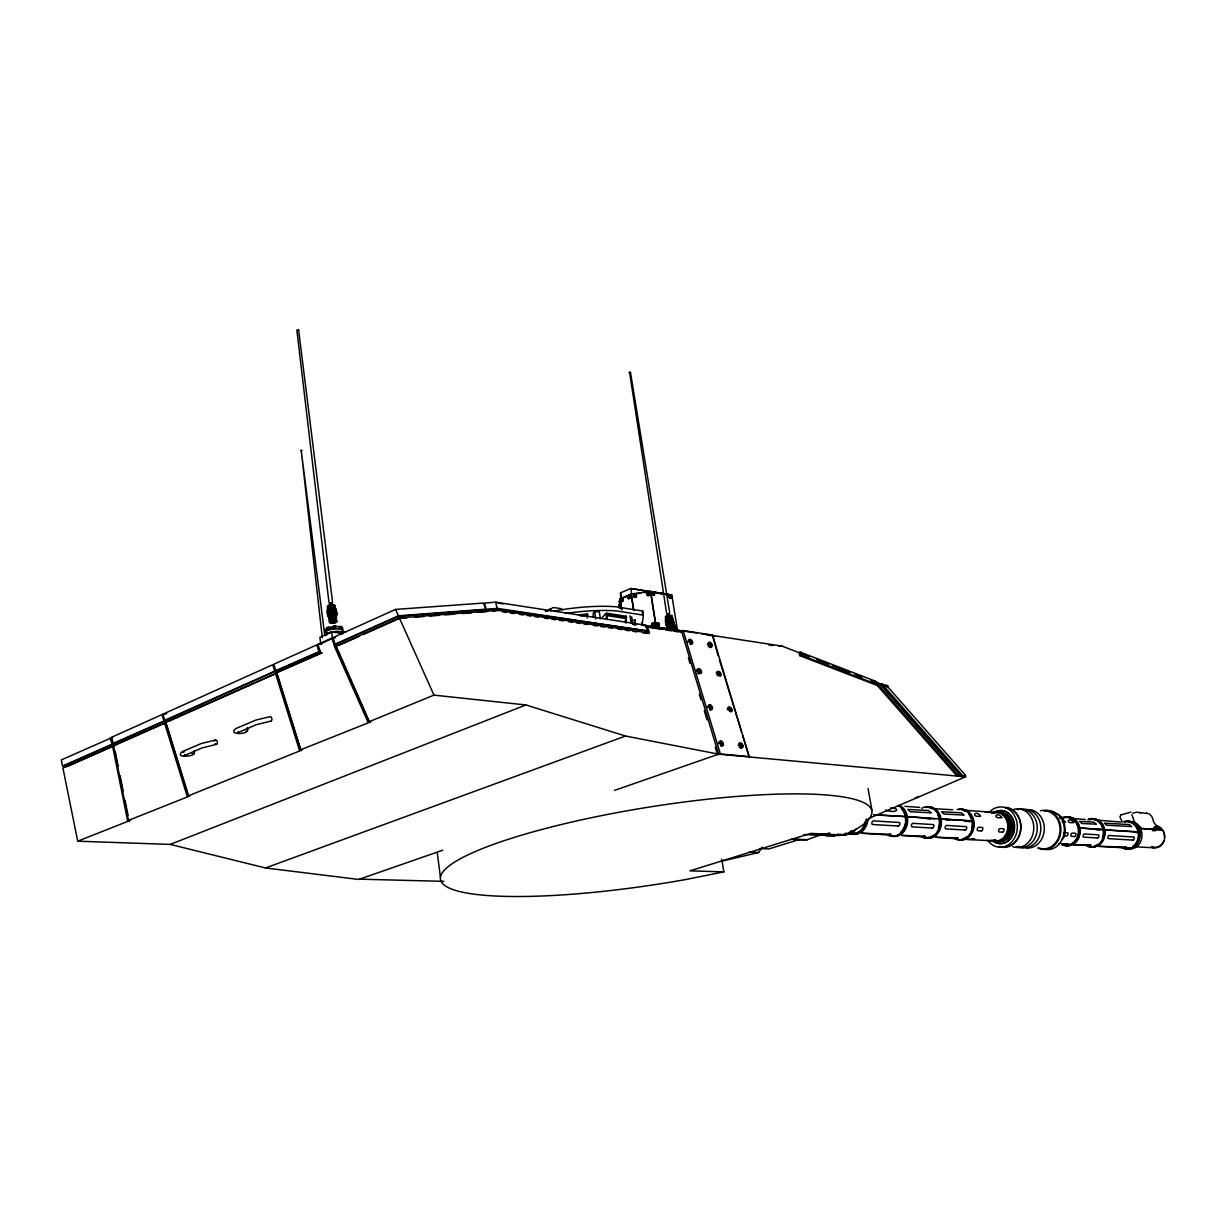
<?xml version="1.0" encoding="UTF-8"?>
<svg xmlns="http://www.w3.org/2000/svg" width="1226" height="1226" viewBox="0 0 1226 1226"><rect width="100%" height="100%" fill="white"/><g stroke="black" fill="none" stroke-linecap="round" stroke-linejoin="round"><path stroke-width="1.5" d="M654.623 594.993L653.014 595.529L652.002 592.802L653.611 595.284L654.623 593.476L653.611 592.25L652.002 592.802M620.433 600.878L621.536 598.257L623.16 599.054L623.145 600.725C622.072 603.115 619.084 599.545 622.072 601.675M620.678 599.361L621.582 601.261L622.364 599.162L620.678 599.361L622.103 598.349M621.015 600.97L620.463 599.223M621.536 598.257L622.563 600.633L621.49 601.583M627.574 597.905L628.677 595.284L630.302 596.081L630.287 597.752C628.586 599.575 627.16 598.104 628.172 596.342L629.245 595.376M629.214 598.717L627.789 597.706L628.769 595.637L629.597 597.522L628.739 598.288M627.911 596.403L627.789 597.706M628.677 595.284L629.72 597.66L628.631 598.61M587.223 618.073L587.438 613.981L578.396 614.977M654.224 623.881L652.922 625.75L651.818 624.984L653.136 622.808L654.531 623.743L654.393 625.597L652.876 626.287L651.466 625.367L651.619 623.513L653.136 622.808M648.293 592.602L649.397 593.323L648.094 595.192L647.083 593.139L649.703 593.185L648.309 592.265C646.117 592.71 645.964 594.932 648.048 595.729L649.596 594.794L648.048 595.729M649.565 595.039L649.703 593.185M619.498 604.28L620.54 604.157L620.264 601.552L619.437 601.675L620.157 608.111L620.004 598.64L621.873 609.537M636.371 596.786L636.509 594.932L635.114 594.012L633.597 594.717L633.444 596.556L634.853 597.476L636.386 596.541L634.853 597.476M633.781 596.219L633.873 594.901L636.202 595.085L634.884 596.939L633.781 596.173L634.899 596.909M626.026 623.222L626.348 616.295L606.487 613.199L602.288 617.291M606.242 619.237L606.487 613.199M606.993 619.345L607.33 615.651L625.704 618.502L625.367 622.164M633.811 610.395L631.283 593.966L650.439 591.422L656.171 627.804M633.597 594.717L635.083 594.273M593.032 616.509L593.384 613L594.625 611.805L599.284 611.621L600.372 618.778M642.317 614.441L642.685 611.054L615.973 606.778A78.541 21.501 -8.3 0 0 553.6 611.192M646.991 594.457L648.11 595.146M642.685 611.054L643.328 615.145L642.179 625.291L641.765 622.593M650.439 591.422L671.802 595.039L677.564 630.961M651.466 625.367L654.393 625.597M654.531 623.743L653.106 623.053M634.378 624.831L635.267 620.004L633.49 620.233M634.869 624.448L635.267 620.004M634.792 624.8L635.451 621.23M666.53 612.847L629.566 372.229L630.486 372.382L669.641 612.356M630.455 372.489L628.969 372.612M238.319 731.6L237.384 732.872L256.525 724.627L271.038 721.041M762.327 847.074L758.664 852.514L720.949 861.357M184.835 754.526L183.885 755.783L202.137 747.906L216.573 744.305M740.504 748.044L742.619 745.868L740.228 743.37L738.665 744.289L741.684 743.983M738.113 745.561L740.228 743.37M720.903 746.174L723.034 743.967L720.612 741.439L719.034 742.358M718.482 743.646L720.612 741.439M731.631 709.961L731.079 711.203L729.623 710.574L729.24 707.463L731.631 709.961L730.068 710.881M709.931 709.885L712.045 707.693L709.639 705.18L708.076 706.115M707.509 707.356L709.639 705.18M668.844 614.257C671.909 612.326 664.615 614.64 667.572 614.042M717.808 673.043L718.359 671.833L719.815 672.492L720.183 675.541L717.808 673.043L716.26 673.978M671.296 623.344L668.247 623.007L671.128 622.272M700.582 672.936L699.096 672.277L697.563 673.227L699.035 673.886L701.149 671.725L698.743 669.197L697.211 670.147M696.644 671.358L698.743 669.197M709.731 647.343L711.816 645.213L709.456 642.715L707.923 643.665M707.371 644.83L709.456 642.715M690.146 644.462L692.246 642.317L689.855 639.788L688.322 640.754M687.74 641.934L689.855 639.788M322.3 637.689L301.182 450.187L324.767 635.375M301.933 450.448L300.569 450.647M1154.141 827.596L1155.796 827.243L1155.597 828.577C1151.229 827.688 1159.306 827.734 1159.137 828.086L1158.463 828.776L1154.417 827.489L1156.256 827.887M1154.892 828.148L1155.796 827.243M1158.233 828.362L1157.237 827.673L1157.957 827.014M1157.758 828.347L1158.662 827.443M851.932 830.492L845.679 835.044L838.584 834.584M856.392 828.73L853.189 832.193L849.327 834.232L845.189 834.63M329.779 603.422L331.265 603.008M330.192 612.479L331.342 611.943M333.242 610.012L331.051 609.475L330.53 610.425M330.775 617.214L333.702 616.601M333.824 614.747L330.468 614.931M1159.137 828.086L1157.298 827.703M1155.597 828.577L1155.091 826.814M334.315 622.302C336.414 621.107 330.714 621.184 331.587 622.456M668.109 622.118L670.745 621.567M742.573 735.293L749.224 756.963L712.459 635.037L683.097 630.532L680.645 632.233M683.28 631.129L646.363 626.486M690.713 643.282L692.246 642.317M712.459 635.037L718.221 655.818M709.379 644.324L710.911 643.374M708.276 646.684L709.808 645.734L711.264 646.393M710.283 646.163L711.816 645.213M698.697 670.806L700.23 669.856M716.812 672.783L718.359 671.833M793.758 840.193L807.152 839.733L824.255 833.527M717.179 675.832L718.712 674.898M700.935 633.673L782.096 646.117L799.122 652.692L800.149 652.079L874.858 680.966L879.67 683.801L961.107 776.426L958.012 775.506L874.858 680.966M710.498 708.628L712.045 707.693M799.689 655.619L800.716 655.006L878.352 684.936L877.341 685.518L799.689 655.619L799.122 652.692M727.692 708.383L729.24 707.463M727.156 709.624L728.704 708.705M721.455 744.887L723.034 743.967M715.325 747.247L717.516 754.542L720.367 753.959L749.76 756.657M739.048 747.446L742.082 747.14M741.04 746.787L742.619 745.868M965.383 775.184L887.93 686.989L881.755 683.633L880.743 684.215L961.858 776.487L965.383 775.184L965.49 776.824L868.621 818.524M1085.286 819.535L1070.375 818.309M836.377 834.645L833.68 836.101L826.554 835.519M838.569 834.094L831.55 835.948M841.159 834.232L834.155 836.071M829.864 832.96L822.83 834.829M846.017 833.052L841.986 835.197L837.664 835.611M958.012 775.506L956.985 776.043L877.341 685.518M1120.84 822.064L1096.228 820.01M331.602 603.544L332.629 602.87L330.223 602.702M329.825 607.529L333.181 607.544M330.79 615.437L332.966 614.992M327.158 627.651L327.649 628.831L327.158 627.651L328.813 627.298L329.288 628.494M327.281 628.601L328.92 628.248L328.813 627.298M327.526 627.881L329.166 627.528M333.656 626.149C336.077 625.03 336.368 627.467 333.763 627.099L333.656 626.149L335.663 626.026M331.771 620.019L331.786 620.816M333.993 619.682C336.322 618.226 329.304 618.915 331.679 619.927M341.487 626.639L339.479 626.747L341.487 626.639L341.594 627.589M331.71 632.018L319.925 637.351L320.691 643.727L332.491 638.409L331.71 632.018L342.621 633.428A8.337 2.345 -6.5 0 0 334.56 631.651A8.858 2.483 -6.5 0 0 325.947 635.359M112.531 737.347L61.3 759.936L62.526 766.035L68.12 765.239M166.322 720.106L164.79 720.306L162.905 714.176L272.77 664.707L274.762 671.112L276.279 670.959M301.06 750.404L276.938 673.059L165.418 722.298L188.13 795.919L302.117 749.975L300.493 749.852L276.448 672.752L322.177 652.876L320.66 653.014L317.948 644.355L331.909 638.072L335.602 637.735M484.515 609.782L485.894 609.184L483.381 603.069L395.554 609.414L332.982 637.581L335.05 644.156L336.552 644.002M62.526 766.035L113.466 743.738L111.643 737.761M163.855 720.719L161.97 714.605L110.999 737.546L112.838 743.538L165.372 720.536M164.79 720.306L274.762 671.112M318.821 651.404L316.783 644.891L273.796 664.247L275.789 670.653L320.338 651.251L65.116 765.361L65.514 767.353M335.05 644.156L398.419 615.804L485.894 609.184M114.079 745.699L62.94 768.028L77.713 841.189L170.215 844.408L265.506 867.962L358.697 879.456L442.709 850.216M188.13 795.919L189.739 795.996L128.5 820.363L113.451 745.5L166 722.528M276.448 672.752L320.66 653.014M300.493 749.852L370.727 721.853L369.072 721.731L335.725 646.301L399.37 617.904L497.741 610.349L649.504 633.06L647.589 626.593L646.516 627.038M67.246 766.587L164.299 723.294M168.682 721.332L276.938 673.059M338.958 645.382L359.708 636.125M363.157 634.593L399.461 618.394L398.527 616.31L335.48 644.493L369.624 722.313M485.128 609.736L497.204 608.341L647.527 630.961L645.826 625.229L495.534 602.181L484.5 603.1L486.155 609.276M397.055 616.417L495.856 608.924L497.204 608.341L495.534 602.181L502.844 603.974M492.607 611.222L497.741 610.349M545.294 611.161L547.286 611.054M620.862 601.644L620.509 592.832L630.838 588.495L663.68 593.782M620.004 598.64L631.267 594.043M653.611 592.25L654.01 595.238M652.722 594.043L652.814 592.802L652.002 594.319M653.611 594.978L654.408 593.537L652.722 592.848M668.89 595.667L669.886 598.38L668.89 595.667L670.484 595.131L671.465 596.342L670.867 598.089L670.484 595.131M670.699 595.499L671.802 595.039M668.89 597.169L669.702 596.863M670.392 597.874L671.281 597.598L670.484 595.438L669.595 596.909M77.713 841.189L130.079 820.455L129.174 820.822M369.072 721.731L433.958 695.127L525.923 704.95L625.505 736.029L718.635 754.159L614.471 790.418M625.045 616.831L626.348 616.295M642.102 624.969L697.257 633.106M659.465 625.505L657.841 626.057L656.83 623.314L658.454 622.762L659.465 623.973L658.852 625.75L659.465 623.973M658.454 622.762L656.83 623.314M656.83 624.846L658.454 623.069L659.251 625.245L658.454 625.505M659.144 625.291L659.144 624.08M657.841 626.057L657.442 623.069M647.527 630.961L495.856 608.924M673.733 625.934L674.729 628.662L673.733 625.934L675.327 625.383L676.323 626.578L675.725 628.34L675.327 625.383M673.733 627.451L674.545 625.934L676.124 626.655L676.032 627.896L676.016 626.685M668.584 623.344L669.488 623.053M1120.702 815.014L1119.936 816.991L1122.28 821.972M671.189 627.053C673.702 625.383 666.07 627.237 670.147 627.268M670.254 627.835L669.028 628.463L669.978 629.367M170.215 844.408L525.923 704.95M265.506 867.962L625.505 736.029M676.124 627.85L674.453 627.191M674.729 628.662L676.338 628.095M799.49 839.473L768.932 848.928L759.553 848.515M669.886 598.38L671.48 597.844M1120.932 814.922L1130.832 812.118M1132.686 813.236L1136.533 812.179L1147.521 813.574L1146.54 813.007M1138.28 826.048L1141.36 828.531L1161.512 829.818L1156.792 825.788A12.781 10.406 34.1 0 1 1153.528 821.681A23.585 19.095 35.2 0 0 1151.674 816.301L1148.869 813.558M1141.36 828.531L1161.512 829.818M331.802 606.242C335.663 603.866 323.955 606.18 333.028 606.288M331.955 607.498L333.104 606.793L329.779 607.483M332.108 608.755L333.257 608.05L329.932 608.755M331.005 613.674C338.33 612.893 327.924 612.019 331.449 613.628M331.572 618.425C338.759 616.632 325.825 618.21 334.529 618.44M333.886 623.406L335.035 622.701L331.71 623.406M668.522 616.969L667.695 617.812M668.691 618.088L667.48 618.701L668.936 619.712M668.921 619.482L667.695 620.095L670.101 620.157M669.044 620.264L667.94 621.015M670.239 624.402C672.997 622.517 664.844 624.984 671.587 624.57M670.162 627.237L668.936 627.85L669.764 628.095M1058.758 844.04L1059.862 843.442M215.638 740.014L201.524 743.446L182.49 751.523C174.046 758.204 192.589 756.519 193.585 754.128M270.088 716.643L255.897 720.045L236.02 728.489C227.392 734.91 245.66 734.343 246.993 731.309M183.839 751.768L182.674 751.906L183.793 752.136M723.83 871.885L685.119 879.655A218.55 38.757 -9 0 1 440.793 875.808A218.55 38.757 -9 0 1 713.057 798.632A218.55 38.757 -9 0 1 849.082 833.19L844.438 835.151L810.754 833.373L689.901 870.843L723.83 871.885L721.777 859.165M931.27 808.547L952.602 809.742M985.26 812.271L987.053 812.072M993.642 813.053A16.566 13.823 -87.7 0 1 1011.542 816.485A16.566 13.823 -87.7 0 1 1010.898 838.232A16.566 13.823 -87.7 0 1 992.799 840.745L995.987 840.071L989.489 840.561M333.074 620.984L331.526 621.934M668.875 615.774L667.113 616.479L668.998 616.617M668.967 616.28L667.205 616.985L668.538 617.199M331.863 610.962L330.085 611.575L331.878 612.019M297.749 330.422L298.592 329.932L296.861 330.192L328.905 601.951M65.116 765.361L68.84 764.825M633.566 594.104L640.815 593.139M644.432 592.664L649.872 591.943L655.082 592.832M619.283 601.292L620.264 601.552M620.494 603.223L619.697 604.265M619.176 605.843L619.789 604.663L620.249 607.973L619.421 608.081M619.973 605.383L619.145 605.491L619.513 607.713M619.789 604.663L619.222 607.36L620.203 607.039M113.451 745.5L114.968 745.301M112.838 743.538L114.37 743.339M1140.532 812.93L1140.364 813.144M165.418 722.298L166.935 722.114M162.905 714.176L166.69 713.731M583.668 614.916L587.285 614.517M580.388 616.034L587.622 615.237L587.438 613.981M964.555 810.616L969.414 810.953M275.789 670.653L277.306 670.499M335.725 646.301L337.242 646.163L334.637 646.792L331.909 638.072M317.948 644.355L321.748 644.002M829.389 835.197L825.052 835.596L820.838 834.186M831.473 835.32L827.152 835.718L822.937 834.308M397.99 618.517L407.063 617.812M414.664 617.23L424.181 616.494M429.882 616.05L439.383 615.329M445.084 614.885L454.585 614.149M462.187 613.567L471.688 612.831M477.389 612.402L486.891 611.667M327.051 629.474L328.047 629.413M670.193 620.754L667.925 621.49L668.737 621.735M331.587 608.694L332.752 608.694M332.154 613.429L333.947 613.69M333.058 615.682L330.668 616.326L331.832 616.785M331.235 602.794L329.074 603.422M1141.498 832.025L1106.741 829.956M971.544 839.58L974.716 838.906L968.111 839.396M1059.785 818.278L1062.819 817.527L1059.509 817.252M443.904 881.356L359.54 879.165M749.117 852.116L758.664 852.514M791.904 838.982L807.152 839.733M804.026 834.523L821.144 835.412M1133.943 846.706L1154.218 847.825M962.058 839.182L993.857 840.913A14.298 11.923 -87.6 0 0 1007.757 825.221A14.298 11.923 -87.6 0 0 991.681 813.482M1061.67 840.101L1063.8 837.527A19.555 16.582 -88 0 0 1059.31 815.121L1056.352 813.497M1063.463 835.825L1066.559 836.009A1.701 0.889 -71.4 0 0 1067.877 834.446A1.701 0.889 -71.4 0 0 1067.386 832.76L1064.306 832.561A1.701 0.889 -71.3 0 0 1063.54 833.006M905.983 816.577L874.015 814.708M937.737 818.646L939.79 818.784M1103.722 829.542L1079.125 827.933L1078.742 826.033A14.145 12.076 -88.2 0 0 1066.206 817.144M906.06 816.685L874.092 814.815M939.867 818.891L906.428 816.593L935.132 818.815M940.403 818.937L972.417 820.93L972.034 818.907A15.11 12.444 -87.4 0 0 959.161 809.436M1103.783 829.65L1079.202 828.025L1079.585 829.925A14.145 12.076 -88.2 0 1 1065.563 845.45M1105.729 829.772L1104.105 829.665L1104.488 831.534A13.915 11.984 -88.4 0 1 1090.588 846.798M1137.376 831.841L1141.575 832.117M1135.199 831.902L1106.817 830.048L1104.028 829.573L1103.645 827.703A13.915 11.984 -88.4 0 0 1091.217 818.937M926.549 818.707L930.335 819.045M945.767 819.949L949.614 820.301M964.647 821.19L970.394 821.665M1096.029 829.741L1099.875 830.094M1133.881 832.209L1137.697 832.561M632.8 624.356L636.524 624.601M641.581 625.061L647.435 626.057M1062.206 822.094L1065.563 822.232L1063.325 819.872M885.448 810.018C895.746 813.941 902.014 808.516 890.75 807.873M1158.524 828.761L1154.34 827.381L1157.436 827.473L1158.493 828.807M707.249 635.267L714.758 635.788M769.1 645.183L772.809 645.458M778.387 645.857L782.096 646.117M964.218 810.233L997.811 812.639M904.895 806.325L919.623 807.382M719.831 754.266L965.49 776.824L962.885 775.951L881.755 683.633M342.223 631.681L345.717 632.141M502.66 611.866L506.445 612.433M510.231 613L514 613.567M519.671 614.41L523.456 614.977M527.226 615.529L531.011 616.096M534.797 616.663L538.566 617.23M544.237 618.073L548.022 618.64M551.807 619.207L555.577 619.774M559.362 620.325L563.148 620.892M568.803 621.735L572.588 622.302M576.373 622.869L580.143 623.436M583.928 624.003L587.714 624.57M593.384 625.413L597.154 625.98M600.939 626.532L604.725 627.099M608.494 627.666L612.28 628.233M617.95 629.076L621.72 629.643M625.505 630.21L629.29 630.762M633.06 631.329L636.846 631.896M642.516 632.739L646.301 633.306M656.983 627.191L667.557 628.8M672.844 629.612L678.131 630.425M647.589 626.593L681.717 631.804L718.712 754.664M650.071 627.053L670.53 630.179M674.239 630.746L677.963 631.313M650.117 627.574L662.684 629.49M666.27 630.041L671.664 630.869M675.265 631.421L678.852 631.957M605.184 613.736L612.402 614.87M616.019 615.421L619.636 615.988M606.671 614.456L626.532 617.552M643.328 615.145L616.617 610.931A78.587 21.378 -8.3 0 0 565.431 613.475M622.348 600.479L623.145 600.725M629.49 597.506L630.287 597.752M658.546 593.415L662.025 594.012M665.488 594.61L668.967 595.192M667.143 594.38L670.607 594.962L630.838 588.495L631.742 594.349L621.413 598.656L620.509 592.832M942.319 818.953L972.494 821.037L972.877 823.06A15.11 12.444 -87.4 0 1 958.334 839.672M668.982 625.888C670.499 624.157 671.128 625.858 671.695 625.842M800.869 653.366L809.62 656.753M816.639 659.45L828.883 664.185M832.393 665.534L849.909 672.308M855.15 674.331L862.169 677.043M870.92 680.43L887.93 686.989L887.839 685.732L885.954 685.012L886.046 686.269M722.482 745.255L720.06 742.726M711.494 708.95L709.072 706.421M691.679 643.512L689.273 640.968M1158.11 827.427L1161.175 829.879M1136.946 824.393L1141.605 828.47M667.434 614.333L669.289 613.95M708.904 643.895L709.808 645.734M739.692 744.642L740.611 746.527M698.176 670.407L699.096 672.277M395.554 609.414L398.419 615.804M399.37 617.904L433.958 695.127M334.637 646.792L367.984 722.175M275.421 673.212L299.45 750.266M166.552 724.321L188.053 793.973M164.468 722.727L187.18 796.302M719.325 659.435L741.469 731.677M110.11 737.945L111.949 743.937M683.097 630.532L720.367 753.959M688.353 657.795L690.008 663.266M699.356 694.299L701.011 699.785M704.306 710.728L707.065 719.861M645.933 625.98L648.186 633.597M619.237 600.955L619.574 601.843M620.249 607.973L619.82 605.598M618.961 604.786L619.299 605.675M115.213 751.323L118.232 766.357M120.117 775.751L123.136 790.77M125.021 800.164L128.04 815.183M112.547 745.898L127.596 820.73M800.149 652.079L800.716 655.006M868.054 788.548L871.931 810.263M650.638 591.422L656.37 627.712M631.083 594.012L633.627 610.364M631.681 616.847L632.785 623.881M630.011 615.789L631.114 622.854M619.912 598.702L621.597 609.567M594.625 611.805L595.698 618.961M619.513 603.544L620.065 600.847M437.314 853.143L440.425 877.218M298.592 329.932L332.461 601.399M341.119 626.409L341.242 627.36M340.123 626.455L340.246 627.405M335.296 625.796L335.418 626.747M335.02 626.317L335.127 627.283M334.3 625.858L334.407 626.808M334.008 626.379L334.131 627.329M328.522 627.819L328.645 628.785M327.802 627.36L327.924 628.31M716.29 672.369A2.682 1.502 58.7 0 1 717.087 672.246M709.18 643.65A2.667 1.487 58.2 0 1 710.053 644.661M710.605 645.887A2.667 1.487 58.2 0 1 710.268 647.742M738.926 743.722A2.713 1.548 60 0 1 740.81 745.209M741.362 746.481A2.713 1.548 60 0 1 741.04 748.442M688.598 640.217A2.697 1.517 57.9 0 1 689.594 640.738M691.05 643.006A2.697 1.517 57.9 0 1 691.112 644.14M696.659 669.733A2.697 1.532 58.5 0 1 697.487 669.611M710.268 707.065A2.713 1.548 59.1 0 1 710.467 710.283M719.325 741.791A2.743 1.578 59.8 0 1 720.321 742.282M721.225 743.308A2.743 1.578 59.8 0 1 721.869 745.776M729.838 709.333A2.697 1.517 59.3 0 1 730.389 710.59M1136.946 824.393A12.842 10.452 35.3 0 1 1133.652 820.225A20.198 16.367 36.4 0 0 1131.797 814.769M1043.924 811.091A19.555 16.597 -88 0 1 1054.145 811.918L1058.574 815.06A19.555 16.597 -88 0 1 1063.049 837.481L1060.275 842.737A19.555 16.597 -88 0 1 1046.268 849.557M1040.445 810.83A19.601 16.612 -88 0 1 1060.858 831.289A19.601 16.612 -88 0 1 1037.763 847.948M1045.242 810.846A19.018 16.107 -88 0 1 1059.77 833.19A19.018 16.107 -88 0 1 1039.173 848.04M1005.473 807.26A20.091 16.796 -87.7 0 1 1020.599 830.86A20.091 16.796 -87.7 0 1 999.083 846.568M989.014 812.608A20.137 16.812 -87.7 0 1 1013.028 813.374A20.137 16.812 -87.7 0 1 1011.542 842.109A20.137 16.812 -87.7 0 1 987.589 840.178M1005.795 807.888A19.493 16.29 -87.7 0 1 1020.691 828.745A19.493 16.29 -87.7 0 1 1002.945 846.752M1029.426 809.666A19.202 16.183 -87.9 0 1 1044.245 830.232A19.202 16.183 -87.9 0 1 1026.637 847.963M1013.795 809.405A19.34 16.229 -87.8 0 1 1033.763 828.561A19.34 16.229 -87.8 0 1 1012.691 846.691M1017.319 809.666A19.294 16.214 -87.8 0 1 1037.273 828.791A19.294 16.214 -87.8 0 1 1016.231 846.86M1022.545 809.543A19.248 16.199 -87.8 0 1 1040.675 831.013A19.248 16.199 -87.8 0 1 1018.224 846.384M993.336 813.037A16.566 13.823 -87.7 0 1 1011.251 816.455A16.566 13.823 -87.7 0 1 1010.592 838.216A16.566 13.823 -87.7 0 1 992.493 840.73M858.736 833.236A15.708 12.475 -86.8 0 1 852.269 833.052M1155.766 825.772A11.065 9.716 -89.2 0 1 1164.455 839.366A11.065 9.716 -89.2 0 1 1151.275 847.028M1156.026 826.37A10.498 9.21 -89.2 0 1 1161.298 828.807M1163.168 831.305A10.498 9.21 -89.2 0 1 1164.501 837.619M1163.826 840.821A10.498 9.21 -89.2 0 1 1151.766 846.522M1124.104 822.11A13.317 11.586 -88.8 0 1 1137.529 829.895A13.317 11.586 -88.8 0 1 1132.824 846.384M1129.452 847.978A13.317 11.586 -88.8 0 1 1125.836 848.315M1123.981 821.512A13.93 12.122 -88.8 0 1 1138.724 837.527A13.93 12.122 -88.8 0 1 1119.89 846.507M1125.116 821.604A13.915 12.107 -88.8 0 1 1140.042 836.147A13.915 12.107 -88.8 0 1 1123.261 847.963M1137.835 828.086A13.302 11.586 -88.8 0 1 1138.648 840.162M1130.602 848.04A13.302 11.586 -88.8 0 1 1126.985 848.377M1125.299 847.825A13.578 11.831 -88.9 0 0 1137.1 846.384A13.578 11.831 -88.9 0 0 1141.942 833.941L1141.115 830.201A13.578 11.831 -88.8 0 0 1128.824 821.65M1088.872 819.581A13.624 11.724 -88.4 0 1 1100.55 823.903A13.624 11.724 -88.4 0 1 1102.419 837.986M1097.653 844.423A13.624 11.724 -88.4 0 1 1094.251 846.063M1088.749 818.983A14.252 12.26 -88.4 0 1 1103.829 833.879A14.252 12.26 -88.4 0 1 1086.818 845.986M1089.945 819.075A14.237 12.26 -88.4 0 1 1105.024 833.956A14.237 12.26 -88.4 0 1 1088.029 846.047M1090.067 819.673A13.624 11.724 -88.4 0 1 1097.301 820.271M1101.316 823.443A13.624 11.724 -88.4 0 1 1104.028 836.714M1063.831 817.803A13.854 11.816 -88.2 0 1 1078.359 832.27A13.854 11.816 -88.2 0 1 1061.946 844.04M1061.272 818.217A14.482 12.352 -88.2 0 1 1078.941 830.799A14.482 12.352 -88.2 0 1 1061.731 844.622M1066.222 816.991A14.467 12.352 -88.2 0 1 1080.06 833.144A14.467 12.352 -88.2 0 1 1062.973 844.683M1062.513 818.309A14.467 12.352 -88.2 0 1 1064.95 817.282M1068.765 817.512A13.838 11.816 -88.2 0 1 1075.508 820.73M1076.397 821.711A13.838 11.816 -88.2 0 1 1078.972 826.615M1079.585 832.331A13.838 11.816 -88.2 0 1 1078.696 836.561M1073.899 843.105A13.838 11.816 -88.2 0 1 1066.773 845.112M1087.86 819.796A13.915 11.984 -88.4 0 1 1103.339 827.688L1104.166 831.504A13.915 11.984 -88.4 0 1 1090.282 846.783M1070.053 817.819A13.67 11.678 -88.2 0 1 1075.585 820.654M1075.003 842.385A13.67 11.678 -88.2 0 1 1069.333 844.929M962.349 810.095A14.605 12.03 -87.4 0 1 965.368 811.152M970.18 815.857A14.605 12.03 -87.4 0 1 971.666 819.198M1002.025 813.757A14.283 11.923 -87.6 0 1 1006.807 818.37M1008.262 821.635A14.283 11.923 -87.6 0 1 1006.301 835.795A14.283 11.923 -87.6 0 1 995.083 840.975M1000.263 812.823A14.283 11.908 -87.6 0 1 1010.086 829.098A14.283 11.908 -87.6 0 1 996.309 841.036M1004.217 813.911A14.268 11.908 -87.6 0 1 1008.492 835.933M1003.435 840.3A14.268 11.908 -87.6 0 1 1000.401 841.189M997.106 812.148A14.896 12.429 -87.6 0 1 1010.592 829.19A14.896 12.429 -87.6 0 1 993.137 840.546M999.604 812.93A14.252 11.908 -87.7 0 1 1012.645 825.527A14.252 11.908 -87.7 0 1 1001.872 841.266M995.88 812.056A14.911 12.429 -87.6 0 1 1009.381 829.113A14.911 12.429 -87.6 0 1 991.895 840.484M991.497 812.915A14.911 12.429 -87.6 0 1 1008.308 827.09A14.911 12.429 -87.6 0 1 990.669 840.423M1001.32 812.286A14.881 12.429 -87.6 0 1 1011.205 831.151A14.881 12.429 -87.6 0 1 994.117 840.607M962.333 809.957A14.789 12.183 -87.4 0 1 964.77 810.8M968.938 814.248A14.789 12.183 -87.4 0 1 971.666 828.653M966.241 837.113A14.789 12.183 -87.4 0 1 963.912 838.446M957.154 809.528A15.463 12.735 -87.4 0 1 972.724 825.65A15.463 12.735 -87.4 0 1 954.962 838.814M958.563 809.635A15.448 12.735 -87.4 0 1 974.164 824.929A15.448 12.735 -87.4 0 1 957.629 839.427M963.743 810.064A14.773 12.183 -87.4 0 1 971.176 815.52M971.881 816.777A14.773 12.183 -87.4 0 1 973.628 824.133M973.567 825.68A14.773 12.183 -87.4 0 1 973.076 828.73M972.632 830.201A14.773 12.183 -87.4 0 1 964.096 838.967M928.174 807.413A15.08 12.275 -87.2 0 1 931.898 808.455M937.645 814.447A15.08 12.275 -87.2 0 1 938.38 828.132M933.338 835.274A15.08 12.275 -87.2 0 1 923.393 836.914M921.676 808.302A15.769 12.842 -87.2 0 1 939.944 821.926A15.769 12.842 -87.2 0 1 921.967 837.021M925.676 807.275A15.754 12.842 -87.2 0 1 941.353 823.673A15.754 12.842 -87.2 0 1 923.439 837.113M930.902 807.704A15.064 12.275 -87.2 0 1 933.369 808.562M898.306 805.39A16.076 12.95 -87 0 1 905.11 826.355A16.076 12.95 -87 0 1 888.022 835.182M901.371 808.516A15.386 12.383 -87 0 1 905.539 821.405M905.355 822.998A15.386 12.383 -87 0 1 900.558 832.469M899.838 805.513A16.061 12.934 -87 0 1 906.872 825.665A16.061 12.934 -87 0 1 890.812 835.825M906.826 816.685A15.371 12.383 -87 0 1 907.071 821.497M896.114 835.626A15.371 12.383 -87 0 1 893.524 835.734M926.979 807.122A15.402 12.551 -87.2 0 1 939.944 816.761L940.786 820.991A15.402 12.551 -87.2 0 1 929.369 838.032M926.105 837.925A15.402 12.551 -87.2 0 1 922.979 836.806M928.848 838.002A15.402 12.551 -87.2 0 0 940.25 820.96L939.407 816.731A15.402 12.551 -87.2 0 0 926.442 807.076M925.569 837.894A15.402 12.551 -87.2 0 1 922.442 836.776M892.053 836.101A15.708 12.643 -87 0 0 906.888 818.815L906.045 814.493A15.708 12.643 -87 0 0 899.44 805.85M888.467 834.921A15.708 12.643 -87 0 0 901.095 833.205A15.708 12.643 -87 0 0 906.443 818.784L905.6 814.462A15.708 12.643 -87 0 0 899.01 805.819M866.951 820.455A16.061 12.75 -86.8 0 1 852.101 833.941M866.399 818.953A16.444 13.057 -86.8 0 1 848.131 833.021M865.648 820.546A15.739 12.49 -86.8 0 1 852.131 833.481M867.993 819.06A16.428 13.057 -86.8 0 1 849.725 833.113M857.633 833.174A15.723 12.49 -86.8 0 1 853.74 833.573M562.336 609.72A3.862 2.728 -81.4 0 0 560.19 608.525L554.213 607.606A6.452 4.23 66.6 0 0 550.52 610.962M547.777 611.299A6.437 4.23 66.6 0 1 551.286 608.847M545.57 610.563A10.36 2.927 -8 0 1 546.934 611.069M668.553 619.498A3.54 0.965 -9 0 1 665.703 618.64A3.54 0.965 -9 0 1 670.653 617.352A3.54 0.965 -9 0 1 671.787 618.655A3.785 1.027 -9 0 1 672.2 620.065A4.107 1.119 -9 0 1 672.66 621.475M667.741 627.206A3.433 0.919 -9 0 1 668.139 625.796A3.433 0.919 -9 0 1 673.028 625.26A3.433 0.919 -9 0 1 672.063 626.747M668.461 626.547A3.632 0.981 -9 0 1 667.296 625.229A3.632 0.981 -9 0 1 672.798 624.371A3.632 0.981 -9 0 1 672.047 625.98M667.557 628.371A3.203 0.858 -9 0 1 669.12 627.022A3.203 0.858 -9 0 1 673.258 626.777A3.203 0.858 -9 0 1 672.17 628.095M668.231 617.199A3.234 0.889 -9 0 1 665.626 616.402A3.234 0.889 -9 0 1 670.162 615.222A3.234 0.889 -9 0 1 671.189 616.417M667.25 625.919A3.816 1.027 -9 0 1 667.68 624.356A3.816 1.027 -9 0 1 673.105 623.758A3.816 1.027 -9 0 1 672.047 625.413M667.296 618.394A3.372 0.919 -9 0 1 665.994 617.276A3.372 0.919 -9 0 1 670.729 616.31A3.372 0.919 -9 0 1 671.48 617.536M666.683 623.835A4.107 1.119 -9 0 1 667.143 622.134A4.107 1.119 -9 0 1 672.997 621.505A4.107 1.119 -9 0 1 671.848 623.268M673.917 629.766A3.249 0.874 -9 0 1 673.472 630.7M666.331 617.705A3.295 0.904 -9 0 1 666.423 616.448A3.295 0.904 -9 0 1 670.898 615.743A3.295 0.904 -9 0 1 671.312 616.923M670.147 629.122A3.157 0.858 -9 0 1 667.741 628.264A3.157 0.858 -9 0 1 672.645 627.268A3.157 0.858 -9 0 1 672.246 628.693A3.157 0.843 -9 0 0 668.339 629.444M669.917 627.773A3.31 0.889 -9 0 1 667.388 626.884A3.31 0.889 -9 0 1 672.522 625.827A3.31 0.889 -9 0 1 672.093 627.329M668.017 625.306A4.107 1.119 -9 0 1 666.714 623.804A4.107 1.119 -9 0 1 672.921 622.839A4.107 1.119 -9 0 1 672.063 624.662M666.055 624.402A4.107 1.119 -9 0 1 669.672 622.318A4.107 1.119 -9 0 1 673.672 623.206M667.925 624.693A4.107 1.119 -9 0 1 666.806 624.616M667.603 629.49A3.142 0.843 -9 0 1 670.055 628.264A3.142 0.843 -9 0 1 673.595 628.248A3.142 0.843 -9 0 1 672.354 629.474M666.408 618.869A3.448 0.935 -9 0 1 666.5 617.536A3.448 0.935 -9 0 1 671.174 616.816A3.448 0.935 -9 0 1 671.618 618.042M666.469 622.44A4.107 1.119 -9 0 1 666.576 620.877A4.107 1.119 -9 0 1 672.139 620.004M666.469 620.954A3.785 1.027 -9 0 1 666.576 619.513A3.785 1.027 -9 0 1 671.71 618.701M666.592 623.222A4.107 1.119 -9 0 1 666.699 621.659A4.107 1.119 -9 0 1 672.262 620.785A4.107 1.119 -9 0 1 672.798 622.256M666.469 621.797A3.954 1.073 -9 0 1 666.576 620.279A3.954 1.073 -9 0 1 671.955 619.437A3.954 1.073 -9 0 1 672.461 620.862M666.454 620.325A3.678 0.996 -9 0 1 666.285 619.038A3.678 0.996 -9 0 1 670.852 618.103A3.678 0.996 -9 0 1 672.599 619.053M669.197 629.582A3.203 0.858 -9 0 1 672.813 629.091A3.203 0.858 -9 0 1 673.886 629.888M672.262 628.631A3.157 0.843 -9 0 1 673.779 629.428M328.89 609.506A4.092 1.195 -6.3 0 1 328.2 607.943A4.092 1.195 -6.3 0 1 333.702 607.1A4.092 1.195 -6.3 0 1 335.02 608.556M329.15 618.057A3.969 1.149 -6.4 0 1 330.361 616.387A3.969 1.149 -6.4 0 1 335.709 616.111A3.969 1.149 -6.4 0 1 335.112 617.735M342.406 629.888A8.337 2.345 -6.5 0 1 341.426 631.574M327.112 633.091A8.337 2.345 -6.5 0 1 330.07 629.536A8.337 2.345 -6.5 0 1 341.41 629.214M331.802 622.103A3.647 1.042 -6.4 0 1 329.871 620.785A3.647 1.042 -6.4 0 1 335.342 619.942A3.647 1.042 -6.4 0 1 335.372 621.551M328.844 617.214A4.199 1.211 -6.4 0 1 330.131 615.452A4.199 1.211 -6.4 0 1 335.771 615.161A4.199 1.211 -6.4 0 1 335.142 616.877M330.392 619.774A3.709 1.073 -6.4 0 1 330.039 618.256A3.709 1.073 -6.4 0 1 335.418 617.689A3.709 1.073 -6.4 0 1 335.127 619.283M329.564 616.816A4.414 1.272 -6.4 0 1 329.15 614.992A4.414 1.272 -6.4 0 1 335.526 614.333A4.414 1.272 -6.4 0 1 335.188 616.234M327.986 607.973A3.893 1.134 -6.3 0 1 328.813 606.441A3.893 1.134 -6.3 0 1 333.809 605.935A3.893 1.134 -6.3 0 1 334.698 607.284M329.058 614.441A4.751 1.379 -6.4 0 1 328.599 612.479A4.751 1.379 -6.4 0 1 335.48 611.759A4.751 1.379 -6.4 0 1 335.112 613.812M327.955 610.211A4.245 1.241 -6.3 0 1 328.859 608.54A4.245 1.241 -6.3 0 1 334.284 607.989A4.245 1.241 -6.3 0 1 335.265 609.46M331.894 623.176A3.755 1.073 -6.4 0 1 330.146 621.705A3.755 1.073 -6.4 0 1 336.123 621.076A3.755 1.073 -6.4 0 1 334.437 622.915M327.986 607.268A3.816 1.119 -6.3 0 1 329.15 605.659A3.816 1.119 -6.3 0 1 334.269 605.399A3.816 1.119 -6.3 0 1 333.702 606.977M327.97 606.686A3.739 1.103 -6.3 0 1 329.104 605.092A3.739 1.103 -6.3 0 1 334.146 604.832A3.739 1.103 -6.3 0 1 333.579 606.395M329.242 616.019A4.751 1.379 -6.4 0 1 328.798 614.057A4.751 1.379 -6.4 0 1 335.663 613.352A4.751 1.379 -6.4 0 1 335.296 615.391M330.622 621.337A3.632 1.042 -6.4 0 1 330.284 619.85A3.632 1.042 -6.4 0 1 335.556 619.299A3.632 1.042 -6.4 0 1 335.28 620.846M326.668 633.214A8.843 2.498 -6.5 0 1 328.553 629.827A8.843 2.498 -6.5 0 1 339.878 628.631A8.843 2.498 -6.5 0 1 341.87 631.605M331.602 620.525A3.663 1.057 -6.4 0 1 329.671 619.207A3.663 1.057 -6.4 0 1 335.158 618.348A3.663 1.057 -6.4 0 1 335.173 619.958M327.802 612.602A4.751 1.379 -6.4 0 1 329.242 610.594A4.751 1.379 -6.4 0 1 335.633 610.272A4.751 1.379 -6.4 0 1 334.913 612.234M329.166 615.329A4.751 1.379 -6.4 0 1 328.369 613.536A4.751 1.379 -6.4 0 1 334.744 612.54A4.751 1.379 -6.4 0 1 336.261 614.226M330.729 622.563A3.709 1.057 -6.4 0 1 330.392 621.061A3.709 1.057 -6.4 0 1 335.74 620.494A3.709 1.057 -6.4 0 1 335.464 622.072M328.905 611.176A4.383 1.272 -6.3 0 1 328.154 609.506A4.383 1.272 -6.3 0 1 334.054 608.586A4.383 1.272 -6.3 0 1 335.464 610.15M327.863 611.881A4.582 1.333 -6.4 0 1 328.829 610.073A4.582 1.333 -6.4 0 1 334.698 609.475A4.582 1.333 -6.4 0 1 335.74 611.054M330.208 618.915A3.831 1.103 -6.4 0 1 329.855 617.352A3.831 1.103 -6.4 0 1 335.388 616.77A3.831 1.103 -6.4 0 1 335.096 618.41M326.423 631.221A8.843 2.498 -6.4 0 1 332.43 626.838A8.843 2.498 -6.4 0 1 342.667 628.693M326.453 635.283A8.337 2.345 -6.5 0 1 334.56 631.651A8.858 2.483 -6.5 0 1 343.265 633.535M327.986 608.571A3.985 1.165 -6.3 0 1 330.683 606.563A3.985 1.165 -6.3 0 1 335.296 607.437M327.909 613.49A4.751 1.379 -6.4 0 1 331.127 611.1A4.751 1.379 -6.4 0 1 336.629 612.142M340.46 633.321A8.858 2.483 -6.5 0 1 342.437 633.781M330.146 628.264A5.992 1.701 -6.4 0 1 331.94 627.773M214.489 741.117A2.207 1.456 77.4 0 1 216.527 740.412A2.207 1.456 77.4 0 1 217.217 743.6A2.207 1.456 77.4 0 1 215.071 743.753M194.06 750.94A2.191 1.425 77.3 0 1 192.114 753.576M270.502 716.72A2.268 1.532 77.7 0 1 271.39 720.811M247.192 727.6A2.237 1.502 77.5 0 1 245.813 731.11M1061.762 844.346L1068.107 843.932L1061.762 844.346M1073.715 844.944L1090.849 845.143L1073.715 844.944M1098.588 846.308L1123.476 847.794L1126.388 847.089L1098.588 846.308M1131.537 826.585L1106.634 825.205L1104.396 823.152L1129.33 824.577L1131.537 826.585M1096.09 824.148L1081.868 823.504L1079.6 821.42L1093.837 822.094L1096.09 824.148M1073.624 822.539C1064.429 824.133 1068.934 815.888 1073.624 822.539M1001.719 817.589C991.696 819.305 996.815 810.524 1001.719 817.589M980.509 816.133C970.241 817.88 975.544 808.93 980.509 816.133M963.835 815.045L943.974 814.033L941.537 811.781L961.414 812.823L963.835 815.045M930.978 812.792L910.305 811.735L907.822 809.436L928.511 810.509L930.978 812.792M862.031 833.251L887.869 834.967L891.118 834.262L862.031 833.251M901.692 835.412L922.075 836.837L925.278 836.147L901.692 835.412M935.499 837.251L955.069 838.63L958.226 837.956L935.499 837.251M918.305 796.854L915.301 798.141L918.305 796.854M1155.965 830.477L1152.317 830.477L1155.934 830.431M981.321 830.906L977.888 830.707A1.793 0.981 -70.9 0 1 977.321 828.914A1.793 0.981 -70.9 0 1 978.762 827.259L982.195 827.473A1.793 0.981 -70.9 0 1 982.762 829.251A1.793 0.981 -70.9 0 1 981.321 830.906M1002.546 832.178L999.205 831.979A1.762 0.965 -71 0 1 998.654 830.217A1.762 0.965 -71 0 1 1000.079 828.577L1003.42 828.791A1.762 0.95 -71.1 0 1 1003.971 830.538A1.762 0.95 -71.1 0 1 1002.546 832.178M1074.528 836.5L1071.478 836.316A1.686 0.874 -71.4 0 1 1071.003 834.63A1.686 0.874 -71.4 0 1 1072.321 833.067L1075.371 833.251A1.686 0.874 -71.4 0 1 1075.846 834.921A1.686 0.874 -71.4 0 1 1074.528 836.5M898.244 826.033L872.621 824.5A1.87 1.103 -70.3 0 1 871.947 822.631A1.87 1.103 -70.3 0 1 873.525 820.899L899.133 822.477A1.854 1.073 -70.5 0 1 899.777 824.332A1.854 1.073 -70.5 0 1 898.244 826.033M932.327 828.086L912.113 826.876A1.839 1.042 -70.5 0 1 911.485 825.037A1.839 1.042 -70.5 0 1 913.002 823.336L933.216 824.592A1.808 1.027 -70.7 0 1 933.814 826.401A1.808 1.027 -70.7 0 1 932.327 828.086M965.214 830.048L945.782 828.883A1.793 1.011 -70.7 0 1 945.185 827.09A1.793 1.011 -70.7 0 1 946.656 825.42L966.088 826.63A1.778 0.981 -70.9 0 1 966.655 828.408A1.778 0.981 -70.9 0 1 965.214 830.048M1097.531 837.971L1083.646 837.143A1.655 0.843 -71.4 0 1 1083.186 835.504A1.655 0.843 -71.4 0 1 1084.458 833.971L1098.343 834.829A1.64 0.828 -71.5 0 1 1098.803 836.454A1.64 0.828 -71.5 0 1 1097.531 837.971M1132.993 840.101L1108.396 838.63A1.624 0.828 -71.5 0 1 1107.952 837.006A1.624 0.828 -71.5 0 1 1109.193 835.504L1133.789 837.021A1.594 0.797 -71.6 0 1 1134.203 838.615A1.594 0.797 -71.6 0 1 1132.993 840.101M688.874 640.11A2.697 1.517 57.9 0 0 691.387 644.033A2.697 1.517 57.9 0 0 692.031 640.8A2.697 1.517 57.9 0 0 688.874 640.11M697.778 669.534A2.713 1.532 58.5 0 0 700.307 673.488A2.713 1.532 58.5 0 0 700.935 670.193A2.713 1.532 58.5 0 0 697.778 669.534M708.659 705.548A2.728 1.548 59.1 0 0 711.203 709.502A2.728 1.548 59.1 0 0 711.816 706.13A2.728 1.548 59.1 0 0 708.659 705.548M728.29 707.831A2.697 1.517 59.3 0 0 730.803 711.754A2.697 1.517 59.3 0 0 731.386 708.413A2.697 1.517 59.3 0 0 728.29 707.831M717.394 672.185A2.682 1.502 58.7 0 0 719.907 676.078A2.682 1.502 58.7 0 0 720.49 672.813A2.682 1.502 58.7 0 0 717.394 672.185M739.278 743.768A2.713 1.548 60 0 0 741.807 747.707A2.713 1.548 60 0 0 742.374 744.305A2.713 1.548 60 0 0 739.278 743.768M708.49 643.037A2.667 1.487 58.2 0 0 710.988 646.914A2.667 1.487 58.2 0 0 711.586 643.711A2.667 1.487 58.2 0 0 708.49 643.037M719.647 741.837A2.743 1.578 59.8 0 0 722.206 745.822A2.743 1.578 59.8 0 0 722.804 742.374A2.743 1.578 59.8 0 0 719.647 741.837"/></g></svg>
